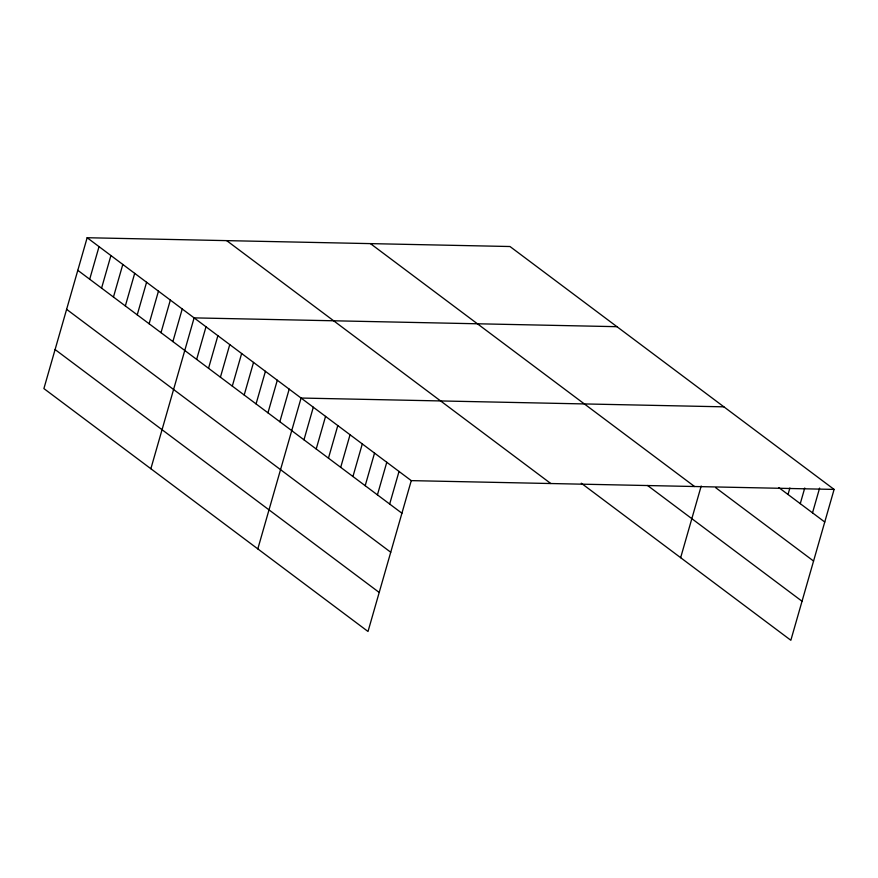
<?xml version="1.0" encoding="UTF-8"?>
<svg xmlns="http://www.w3.org/2000/svg" width="878" height="878" viewBox="0 0 878 878"><rect width="100%" height="100%" fill="white"/><g stroke="black" fill="none" stroke-linecap="round" stroke-linejoin="round"><path stroke-width="1.32" d="M87.152 237.729L43.9 388.581L368.014 631.48L411.266 480.628L87.152 237.729L509.986 246.52L834.1 489.419L790.848 640.271L581.247 483.196M89.699 279.226L99.038 246.63M101.574 288.138L110.924 255.542M113.46 297.038L122.81 264.443M125.345 305.95L134.696 273.354M137.231 314.851L146.582 282.255M149.117 323.762L158.457 291.167M161.003 332.663L170.343 300.067M172.889 341.575L182.229 308.979M150.862 468.742L194.115 317.88L616.949 326.682M196.65 359.387L206.001 326.792M208.536 368.288L217.887 335.692M220.422 377.2L229.762 344.604M232.308 386.101L241.648 353.505M244.194 395.012L253.533 362.416M256.069 403.913L265.419 371.317M267.955 412.825L277.305 380.229M279.841 421.725L289.191 389.13M257.814 548.893L301.077 398.041L723.9 406.832M303.975 439.812L313.314 407.216M316.212 448.987L325.562 416.391M328.46 458.162L337.8 425.567M340.708 467.337L350.048 434.742M352.945 476.513L362.296 443.917M365.193 485.688L374.533 453.092M377.43 494.863L386.781 462.267M389.678 504.038L399.029 471.453M680.648 557.695L701.204 485.995M788.016 494.49L789.893 487.97M800.264 503.665L804.753 488.014M812.512 512.84L819.613 488.069M411.266 480.628L834.1 489.419M778.841 487.608L824.749 522.015M715.614 487.63L813.566 561.042M370.45 243.623L694.564 486.522M647.536 485.468L802.031 601.243M226.689 240.627L550.802 483.526M77.813 270.325L401.926 513.224M66.618 309.341L390.732 552.24M55.094 349.554L379.208 592.452"/></g></svg>
